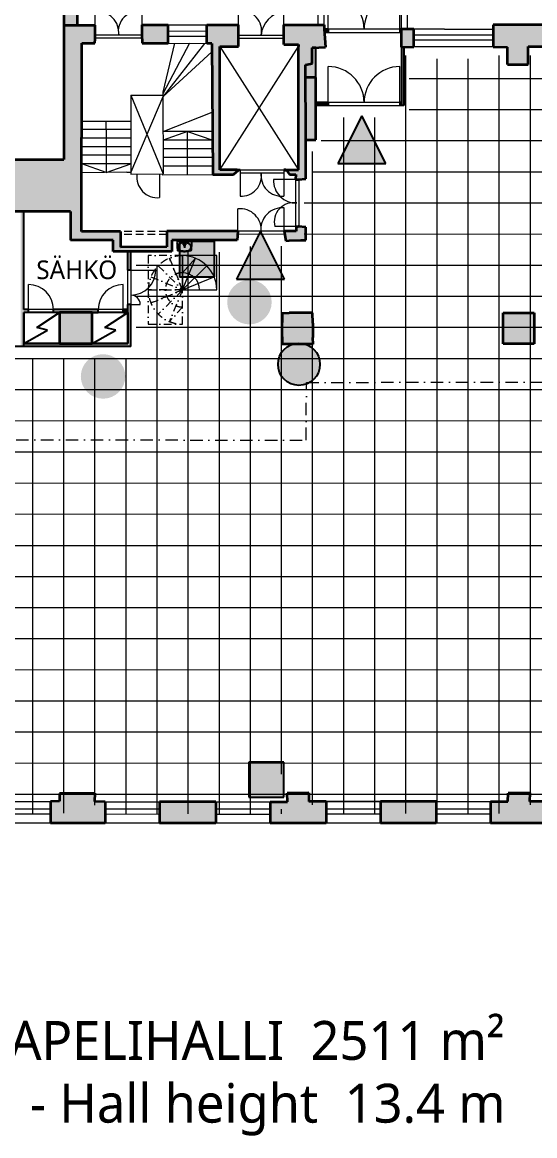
# Model space of a CAD drawing. Header units: millimetres. Extents: x -2569 to 735611, y -420503 to 265310.
# Drawn here: x 81482 to 97958, y 1368 to 37148 of the extents above; entities that cross this region are included whole.
import ezdxf

# ---------------------------------------------------------------- set-up
doc = ezdxf.new("R2010")
doc.units = ezdxf.units.MM
doc.linetypes.add('DASHDOT', pattern=[10, 5, -2.5, 0, -2.5])
doc.linetypes.add('DASHED', pattern=[7.5, 5, -2.5])
for name, color, linetype, lineweight in [('02 dashed', 7, 'DASHDOT', 13), ('02 IKKUNAT', 130, 'Continuous', 13), ('02 KANTAVA', 24, 'Continuous', 35), ('02 KANTAVA _väri', 2, 'Continuous', 35), ('02 OVET', 5, 'Continuous', 13), ('02 RAPUT_HISSI', 1, 'Continuous', 5), ('02 SEINALINJA', 151, 'Continuous', 13), ('02 VÄLISEINÄ', 21, 'Continuous', 25), ('02 VÄLISEINÄ _väri', 21, 'Continuous', 25), ('08 vesipiste', 4, 'Continuous', 9)]:
    doc.layers.add(name, color=color, linetype=linetype, lineweight=lineweight)
doc.layers.add('02 Ruudukko eheä', color=7, linetype='Continuous', lineweight=9, true_color=0x7c7887)
for name, color, linetype in [('02 SANITEETTIKALUSTEET', 7, 'Continuous'), ('02 TEKNIIKKA', 1, 'Continuous'), ('03 TEKSTIT', 7, 'Continuous'), ('05 palosammuttimet', 240, 'Continuous'), ('05 Poistumistie', 72, 'Continuous'), ('06 sähkökeskus', 152, 'Continuous')]:
    doc.layers.add(name, color=color, linetype=linetype)
doc.styles.get("Standard").update_dxf_attribs({"font": ''})
doc.styles.get('Standard').set_extended_font_data('Roboto')

# ---------------------------------------------------------------- blocks, each defined once
blk = doc.blocks.new('ruudukko')
at = {"layer": '02 Ruudukko eheä'}
for p, q in [((93610, 12333), (93610, 36688)), ((94610, 12331), (94610, 36582)), ((95610, 12331), (95610, 36582)), ((96610, 12331), (96610, 36688)), ((97610, 12611), (97610, 36688)), ((93709, 35957), (105211, 35954)), ((93709, 34957), (105211, 34954)), ((91610, 12331), (91610, 34702)), ((92610, 12331), (92610, 34702)), ((90886, 33957), (123022, 33957)), ((90610, 12613), (90610, 33603)), ((90610, 32957), (123022, 32950)), ((90334, 31958), (123048, 31958)), ((90334, 30958), (123067, 30948)), ((88610, 12329), (88610, 30559)), ((89610, 13598), (89610, 30564)), ((86610, 12329), (86610, 30377)), ((87610, 12329), (87610, 30377)), ((84939, 29959), (138667, 29946)), ((85610, 12330), (85610, 29959)), ((84927, 28958), (139421, 28946)), ((84939, 27959), (139421, 27959)), ((21610, 26958), (139421, 26958)), ((81610, 12333), (81610, 26960)), ((82610, 12345), (82610, 26959)), ((83610, 12604), (83610, 26959)), ((84610, 12328), (84610, 26959)), ((21610, 25958), (139421, 25958)), ((90865, 25957), (139457, 25946)), ((21610, 24974), (139454, 24946)), ((21610, 23974), (139451, 23946)), ((21610, 22974), (139448, 22946)), ((21610, 21974), (139444, 21946)), ((21610, 20946), (139441, 20946)), ((21610, 19946), (139438, 19946)), ((33888, 18971), (139434, 18946)), ((33889, 17971), (139431, 17946)), ((33890, 16971), (139421, 16946)), ((33891, 15971), (139425, 15946)), ((33892, 14971), (139421, 14946)), ((33892, 13971), (139421, 13946)), ((33888, 12971), (139415, 12946)), ((89610, 12329), (89610, 12473))]:
    blk.add_line(p, q, dxfattribs=at)

msp = doc.modelspace()

# ---------------------------------------------------------------- hatches: boundary and pattern name
at = {"layer": '02 KANTAVA _väri'}
h = msp.add_hatch(color=256, dxfattribs=at)
h.paths.add_polyline_path([(83249, 39914), (82819, 39934), (82819, 39504), (82819, 37059), (83244, 37059)])
h.paths.add_polyline_path([(79976, 39920), (79541, 39913), (79519, 36917), (79544, 36917), (79976, 36917)])
h = msp.add_hatch(color=256, dxfattribs=at)
h.paths.add_polyline_path([(91191, 36924), (91191, 36924), (91191, 37066), (89887, 37065), (89887, 36736), (89887, 36434), (90367, 36434), (90360, 36371), (90360, 32411), (89963, 32411), (90074, 32260), (90277, 32256), (90271, 32094), (90310, 32094), (90349, 32096), (90597, 32119), (90596, 33375), (90593, 35782), (90802, 35822), (90807, 36325), (91228, 36350)])
h.paths.add_polyline_path([(88437, 36919), (88437, 37063), (87413, 37063), (87412, 36471), (87572, 36471), (87600, 33364), (87607, 33361), (87600, 33361), (87610, 32252), (88273, 32252), (88437, 32391), (88487, 32391), (88487, 32411), (88396, 32411), (87836, 32411), (87836, 36371), (88436, 36371), (88436, 36919)])
h.paths.add_polyline_path([(86173, 37062), (85335, 37061), (85335, 36736), (85335, 36615), (85333, 36475), (86173, 36475)])
h.paths.add_polyline_path([(83829, 36611), (83829, 37060), (83244, 37059), (82819, 37059), (82819, 32733), (79976, 32733), (79976, 36917), (79544, 36917), (79450, 36917), (79450, 36341), (79560, 36341), (79560, 32276), (80768, 32276), (80761, 31068), (81037, 31068, -0.000016), (81037, 31068), (83038, 31068), (83038, 30149), (84408, 30149), (84408, 29779), (86295, 29779), (86295, 30149), (88394, 30149), (88411, 30402), (88411, 30430), (86133, 30433), (86133, 29933), (84639, 29924), (84639, 30424), (83382, 30426), (83402, 36472), (83816, 36477)])
h.paths.add_polyline_path([(76974, 36917), (76974, 37054), (75288, 37039), (75288, 36916), (75331, 36347), (75805, 36341), (75800, 35791), (75974, 35785), (76480, 35791), (76480, 36341), (76950, 36341)])
h.paths.add_polyline_path([(72775, 36915), (72409, 36915), (72409, 36339), (72775, 36336)])
h.paths.add_polyline_path([(69896, 36913), (69896, 37045), (68192, 37051), (68192, 36913), (68222, 36345), (68701, 36338), (68703, 35777), (68871, 35779), (69251, 35778), (69366, 35784), (69362, 36338), (69859, 36338)])
h.paths.add_polyline_path([(65692, 36912), (65314, 36911), (65314, 36341), (65692, 36342)])
h.paths.add_polyline_path([(62814, 36910), (62814, 37044), (61087, 37045), (61087, 36910), (61130, 36341), (61608, 36348), (61609, 35772), (61769, 35772), (62149, 35771), (62272, 35771), (62272, 36349), (62756, 36338)])
h.paths.add_polyline_path([(69559, 27607), (69564, 27810), (69337, 27810), (68857, 27810), (68547, 27810), (68546, 27605), (68545, 27145), (68543, 26802), (68855, 26801), (69335, 26799), (69539, 26799), (69547, 27147)])
h.paths.add_polyline_path([(76624, 27627), (76624, 27819), (75639, 27819), (75636, 27625), (75629, 27165), (75624, 26818), (76624, 26809), (76624, 27167)])
h.paths.add_polyline_path([(90820, 27483), (90815, 27811), (90439, 27808), (90059, 27808), (89843, 27803), (89843, 27495), (89843, 27043), (89843, 26804), (90059, 26804), (90397, 26804), (90831, 26804), (90827, 27023)])
h.paths.add_polyline_path([(90603, 30563), (90354, 30580), (90289, 30580), (90290, 30434), (89906, 30437), (89953, 30129), (90059, 30132), (90439, 30141), (90600, 30145)])
for points in [[(94073, 36924), (93671, 36924), (93671, 36347), (94073, 36354)], [(98282, 37067), (96625, 37067), (96623, 36355), (97078, 36346), (97078, 35789), (97234, 35789), (97614, 35788), (97741, 35790), (97741, 36364), (98282, 36369)], [(97939, 27812), (97627, 27807), (97247, 27801), (96938, 27797), (96938, 26811), (97247, 26811), (97627, 26811), (97938, 26811), (97938, 27031), (97939, 27491)]]:
    msp.add_hatch(color=256, dxfattribs=at).paths.add_polyline_path(points)
h = msp.add_hatch(color=256, dxfattribs=at)
h.dxf.hatch_style = 1
h.paths.add_polyline_path([(90922, 35375), (90593, 35375), (90596, 33375), (90924, 33372)])
h = msp.add_hatch(color=256, dxfattribs=at)
h.dxf.hatch_style = 1
h.paths.add_polyline_path([(83725, 27819), (82682, 27819), (82679, 26826), (83725, 26826)])
h = msp.add_hatch(color=256, dxfattribs=at)
h.paths.add_polyline_path([(101901, 12108), (100078, 12104), (100078, 11415), (101901, 11415)])
h.paths.add_polyline_path([(98331, 12110), (97791, 12104), (97795, 12385), (97098, 12377), (97096, 12103), (96533, 12103), (96533, 11415), (98331, 11415)])
h.paths.add_polyline_path([(94793, 12103), (93002, 12106), (93002, 11414), (94793, 11414)])
h.paths.add_polyline_path([(91255, 12103), (90699, 12109), (90690, 12385), (90004, 12379), (90010, 12101), (89454, 12101), (89454, 11414), (91255, 11414)])
h.paths.add_polyline_path([(87704, 12101), (85891, 12102), (85891, 11414), (87704, 11414)])
h.paths.add_polyline_path([(84151, 12099), (83809, 12105), (83813, 12378), (82682, 12364), (82682, 12118), (82385, 12105), (82385, 11414), (83232, 11414), (84151, 11414)])
h.paths.add_polyline_path([(80635, 12105), (78825, 12111), (78825, 11413), (80635, 11413)])
h.paths.add_polyline_path([(76490, 12376), (75807, 12367), (75794, 12130), (75252, 12123), (75252, 11413), (77072, 11413), (77072, 12108), (76508, 12109)])
at = {"layer": '02 VÄLISEINÄ _väri'}
h = msp.add_hatch(color=256, dxfattribs=at)
h.dxf.hatch_style = 1
h.paths.add_polyline_path([(91321, 36924), (91191, 36924), (91191, 36923), (91197, 36824), (91321, 36824)])
h = msp.add_hatch(color=256, dxfattribs=at)
h.dxf.hatch_style = 1
h.paths.add_polyline_path([(93671, 36924), (93621, 36924), (93621, 36824), (93671, 36824)])
h = msp.add_hatch(color=256, dxfattribs=at)
h.dxf.hatch_style = 1
h.paths.add_polyline_path([(90921, 36332), (90807, 36325), (90802, 35822), (90593, 35782), (90593, 35375), (90922, 35375)])
h = msp.add_hatch(color=256, dxfattribs=at)
h.dxf.hatch_style = 1
h.paths.add_polyline_path([(93746, 36348), (93671, 36347), (93671, 34474), (93746, 34474)])
h = msp.add_hatch(color=256, dxfattribs=at)
h.dxf.hatch_style = 1
h.paths.add_polyline_path([(91321, 34574), (90923, 34574), (90923, 34474), (91321, 34474)])
h = msp.add_hatch(color=256, dxfattribs=at)
h.dxf.hatch_style = 1
h.paths.add_polyline_path([(81532, 31068), (81432, 31068), (81432, 26732), (81532, 26732), (81532, 27819), (81682, 27819), (81682, 27919), (81532, 27919)])
h = msp.add_hatch(color=256, dxfattribs=at)
h.dxf.hatch_style = 1
h.paths.add_polyline_path([(84975, 29779), (84875, 29779), (84875, 29179), (84975, 29179)])
h = msp.add_hatch(color=256, dxfattribs=at)
h.dxf.hatch_style = 1
h.paths.add_polyline_path([(84975, 28079), (84875, 28079), (84875, 26826), (81532, 26826), (81532, 26732), (84975, 26731)])
h = msp.add_hatch(color=256, dxfattribs=at)
h.dxf.hatch_style = 1
h.paths.add_polyline_path([(83925, 27919), (82482, 27919), (82482, 27819), (82682, 27819), (83725, 27819), (83925, 27819)])
h = msp.add_hatch(color=256, dxfattribs=at)
h.dxf.hatch_style = 1
h.paths.add_polyline_path([(84875, 27919), (84725, 27919), (84725, 27819), (84875, 27819)])
at = {"layer": '05 palosammuttimet'}
msp.add_hatch(color=256, dxfattribs=at).paths.add_polyline_path([(91054, 26156, 1), (89704, 26156, 1)])
at = {"layer": '05 Poistumistie'}
h = msp.add_hatch(color=256, dxfattribs=at)
h.paths.add_polyline_path([(92397, 34130), (91630, 32594), (93165, 32594)])
h.paths.add_polyline_path([(89141, 30434), (88373, 28898), (89908, 28898)])
at = {"layer": '06 sähkökeskus'}
h = msp.add_hatch(color=256, dxfattribs=at)
h.dxf.hatch_style = 1
h.paths.add_polyline_path([(87659, 28973), (87659, 30098), (86534, 30098), (86534, 28973)])
msp.add_hatch(color=256, dxfattribs=at).paths.add_polyline_path([(89892, 13370), (88767, 13370), (88767, 12245), (89892, 12245)])
at = {"layer": '08 vesipiste'}
for points in [[(88071, 28154, 1), (89501, 28154, 1)], [(83365, 25767, 1), (84795, 25767, 1)]]:
    msp.add_hatch(color=256, dxfattribs=at).paths.add_polyline_path(points)

# ---------------------------------------------------------------- linework, layer by layer
at = {"layer": '02 dashed', "ltscale": 50}
for p, q in [((86634, 29648), (85534, 29648)), ((85534, 29648), (85534, 28548)), ((85534, 28548), (85534, 27448)), ((86634, 27448), (86634, 28548)), ((85534, 27448), (86634, 27448))]:
    msp.add_line(p, q, dxfattribs=at)
at = {"layer": '02 dashed', "ltscale": 80}
for p, q in [((86634, 28548), (86634, 29648)), ((90608, 23721), (90618, 25574)), ((90618, 25574), (139223, 25650)), ((75681, 23734), (90608, 23721))]:
    msp.add_line(p, q, dxfattribs=at)
at = {"layer": '02 IKKUNAT', "linetype": 'Continuous'}
for p, q in [((86174, 36870), (87413, 36866)), ((86174, 36705), (87412, 36701)), ((94073, 36749), (96623, 36749)), ((94073, 36584), (96623, 36584)), ((80635, 11875), (82385, 11875)), ((84152, 11869), (85892, 11872)), ((87704, 11871), (89454, 11871)), ((91256, 11873), (93003, 11876)), ((94793, 11873), (96533, 11873)), ((80635, 11710), (82385, 11710)), ((84152, 11704), (85892, 11707)), ((87704, 11706), (89454, 11706)), ((91256, 11708), (93003, 11711)), ((94793, 11708), (96533, 11708))]:
    msp.add_line(p, q, dxfattribs=at)
at = {"layer": '02 KANTAVA'}
for p, q in [((83249, 39914), (83244, 37059)), ((82819, 39504), (82819, 37059)), ((82819, 37059), (82819, 32733)), ((82819, 37059), (83244, 37059)), ((83244, 37059), (83829, 37060)), ((83829, 36611), (83829, 37060)), ((85335, 37061), (86173, 37062)), ((85335, 36615), (85335, 37061)), ((86173, 36475), (86173, 37062)), ((87412, 36471), (87413, 37063)), ((87413, 36921), (87413, 37063)), ((87413, 37063), (88437, 37063)), ((88436, 36371), (88436, 36919)), ((88437, 36434), (88437, 37063)), ((89887, 37065), (91191, 37066)), ((89887, 36434), (89887, 37065)), ((91191, 37054), (91191, 37066)), ((91191, 37066), (91191, 36923)), ((91191, 36923), (91228, 36350)), ((94073, 36924), (93671, 36924)), ((93671, 36347), (93671, 36924)), ((94073, 36354), (94073, 36924)), ((96625, 37067), (96623, 36355)), ((98282, 37067), (96625, 37067)), ((83816, 36477), (83829, 36611)), ((85335, 36615), (85333, 36475)), ((83382, 30426), (83402, 36472)), ((83402, 36472), (83816, 36477)), ((85333, 36475), (86173, 36475)), ((87572, 36471), (87412, 36471)), ((87572, 36471), (87610, 32252)), ((87836, 32411), (87836, 36371)), ((87836, 36371), (88436, 36371)), ((89887, 36434), (90367, 36434)), ((90367, 36434), (90360, 36371)), ((90360, 32411), (90360, 36371)), ((90802, 35822), (90807, 36325)), ((90807, 36325), (91228, 36350)), ((93671, 36347), (94073, 36354)), ((96623, 36355), (97078, 36346)), ((97078, 35789), (97078, 36346)), ((97741, 35790), (97741, 36372)), ((97741, 36364), (98282, 36369)), ((90593, 35782), (90802, 35822)), ((90596, 33375), (90593, 35782)), ((97078, 35789), (97234, 35789)), ((97234, 35789), (97614, 35788)), ((97614, 35788), (97741, 35790)), ((90922, 35375), (90593, 35375)), ((90924, 33372), (90922, 35375)), ((90597, 32119), (90596, 33375)), ((90596, 33375), (90924, 33372)), ((79976, 32733), (82819, 32733)), ((87610, 32252), (88273, 32252)), ((88396, 32411), (87836, 32411)), ((88273, 32252), (88437, 32391)), ((88396, 32411), (88487, 32411)), ((88487, 32391), (88437, 32391)), ((88487, 32391), (88487, 32411)), ((89960, 32411), (89887, 32411)), ((89887, 32391), (89887, 32411)), ((89887, 32391), (89974, 32397)), ((89960, 32411), (90360, 32411)), ((89965, 32409), (90074, 32260)), ((90074, 32260), (90277, 32256)), ((90277, 32256), (90271, 32092)), ((90271, 32092), (90349, 32096)), ((90349, 32096), (90597, 32119)), ((83038, 31068), (80761, 31068)), ((83038, 31068), (83038, 30149)), ((84639, 30424), (83382, 30426)), ((84639, 30424), (84639, 29924)), ((88413, 30430), (86133, 30433)), ((86133, 30433), (86133, 29933)), ((88413, 30430), (88394, 30149)), ((89906, 30437), (89953, 30129)), ((90290, 30434), (89906, 30437)), ((90289, 30590), (90290, 30434)), ((90289, 30590), (90354, 30580)), ((90603, 30563), (90354, 30580)), ((90600, 30145), (90603, 30563)), ((84408, 30149), (83038, 30149)), ((84408, 29779), (84408, 30149)), ((88394, 30149), (86295, 30149)), ((86295, 30149), (86295, 29779)), ((89953, 30129), (90059, 30132)), ((90059, 30132), (90439, 30141)), ((90439, 30141), (90600, 30145)), ((86295, 29779), (84408, 29779)), ((86133, 29933), (84639, 29924)), ((82682, 27819), (82679, 26826)), ((83725, 27819), (82682, 27819)), ((83725, 26826), (83725, 27819)), ((89843, 27803), (90059, 27808)), ((89843, 27803), (89843, 27495)), ((90439, 27808), (90059, 27808)), ((90815, 27811), (90439, 27808)), ((90820, 27483), (90815, 27811)), ((96939, 26814), (96939, 27814)), ((96939, 27814), (97939, 27814)), ((97939, 27814), (97939, 26814)), ((89843, 27043), (89843, 27495)), ((90820, 27483), (90827, 27023)), ((89843, 27043), (89843, 26804)), ((90831, 26804), (90827, 27023)), ((82679, 26826), (83725, 26826)), ((90059, 26804), (89843, 26804)), ((90397, 26804), (90059, 26804)), ((90831, 26804), (90397, 26804)), ((97939, 26814), (96939, 26814)), ((83813, 12378), (82682, 12364)), ((82682, 12364), (82682, 12118)), ((83813, 12378), (83809, 12105)), ((90690, 12385), (90004, 12379)), ((90010, 12101), (90004, 12379)), ((90690, 12385), (90699, 12109)), ((97096, 12103), (97098, 12377)), ((97795, 12385), (97098, 12377)), ((97795, 12385), (97791, 12104)), ((82682, 12118), (82385, 12105)), ((82385, 12105), (82385, 11414)), ((84151, 12099), (83809, 12105)), ((84151, 12099), (84151, 11414)), ((87704, 12101), (85891, 12102)), ((85891, 12102), (85891, 11414)), ((87704, 12101), (87704, 11414)), ((89454, 12101), (90010, 12101)), ((89454, 12101), (89454, 11414)), ((91255, 12103), (90699, 12109)), ((91255, 12103), (91255, 11414)), ((93002, 12106), (93002, 11414)), ((94793, 12103), (93002, 12106)), ((94793, 12103), (94793, 11414)), ((96533, 12103), (96533, 11415)), ((96533, 12103), (97096, 12103)), ((98331, 12110), (97791, 12104)), ((83232, 11414), (82385, 11414)), ((84151, 11414), (83232, 11414)), ((87704, 11414), (85891, 11414)), ((91255, 11414), (89454, 11414)), ((94793, 11414), (93002, 11414)), ((98331, 11415), (96533, 11415))]:
    msp.add_line(p, q, dxfattribs=at)
at = {"layer": '02 OVET'}
for p, q in [((91321, 36924), (91321, 38074)), ((93621, 36924), (93621, 38074)), ((83829, 36736), (83829, 37488)), ((85335, 36736), (85335, 37488)), ((88437, 36736), (88437, 37488)), ((89887, 36736), (89887, 37488)), ((91321, 36924), (91321, 36824)), ((93621, 36924), (91321, 36924)), ((91321, 36924), (91321, 36824)), ((93621, 36924), (93621, 36824)), ((93621, 36824), (93621, 36924)), ((85335, 36736), (83829, 36736)), ((85335, 36636), (83829, 36636)), ((88437, 36736), (89887, 36736)), ((88437, 36636), (89887, 36636)), ((91321, 36824), (93621, 36824)), ((91321, 34574), (91321, 35724)), ((93621, 34574), (93621, 35724)), ((91321, 34574), (91321, 34474)), ((91321, 34574), (91321, 34474)), ((93621, 34574), (91321, 34574)), ((91321, 34474), (93621, 34474)), ((93621, 34574), (93621, 34474)), ((93621, 34474), (93621, 34574)), ((85894, 32272), (85894, 31514)), ((88487, 32411), (88487, 31561)), ((88487, 32411), (89887, 32411)), ((88487, 32311), (89887, 32311)), ((89887, 32411), (89887, 31561)), ((90310, 32094), (89560, 32094)), ((90271, 32092), (90271, 30580)), ((90371, 32092), (90371, 30580)), ((88411, 30402), (88411, 31152)), ((89906, 30437), (89906, 31187)), ((89906, 30437), (88413, 30430)), ((90354, 30580), (89604, 30580)), ((89907, 30337), (88413, 30330)), ((84875, 28079), (84875, 29179)), ((84975, 29179), (84975, 28079)), ((84975, 29179), (85775, 29179)), ((81682, 27919), (81682, 28719)), ((84725, 27919), (84725, 28719)), ((82482, 27919), (81682, 27919)), ((84725, 27919), (83925, 27919)), ((84975, 28079), (85275, 28079)), ((81682, 27819), (82482, 27819)), ((83925, 27819), (84725, 27819))]:
    msp.add_line(p, q, dxfattribs=at)
at = {"layer": '02 OVET', "linetype": 'DASHED', "ltscale": 50}
for p, q in [((86133, 30424), (84639, 30424)), ((86133, 30324), (84639, 30324))]:
    msp.add_line(p, q, dxfattribs=at)
at = {"layer": '02 OVET'}
for centre, radius, start, end in [((91321, 36924), 1150, 0, 90), ((93621, 36924), 1150, 90, 180), ((83903, 36809), 683, 353.8543, 96.203), ((85211, 36860), 641, 78.8547, 191.088), ((88551, 36873), 626, 347.3601, 100.5454), ((89988, 36665), 829, 96.9991, 175.0954), ((91321, 34574), 1150, 0, 90), ((93621, 34574), 1150, 90, 180), ((85830, 32178), 667, 172.5357, 275.5223), ((88527, 32204), 644, 266.4211, 9.6045), ((89823, 32225), 667, 172.5357, 275.5223), ((90282, 32062), 722, 177.483, 272.2513), ((88487, 30477), 678, 353.5758, 96.4509), ((89846, 30498), 692, 85.019, 188.0076), ((90198, 30736), 615, 79.5053, 194.7046), ((84975, 29179), 800, 270, 0), ((81682, 27919), 800, 0, 90), ((84725, 27919), 800, 90, 180), ((84975, 28079), 300, 0, 90)]:
    msp.add_arc(centre, radius, start, end, dxfattribs=at)
at = {"layer": '02 RAPUT_HISSI'}
for p, q in [((90991, 37066), (90991, 39766)), ((91191, 37066), (91191, 39766)), ((93671, 36924), (93671, 39766)), ((93871, 36924), (93871, 39766)), ((87340, 36471), (86001, 34748)), ((86001, 34748), (87574, 36196)), ((86860, 36473), (86002, 34846)), ((86380, 36474), (86004, 34899)), ((87836, 36371), (90360, 32411)), ((87836, 32411), (90360, 36371)), ((84971, 34802), (84975, 32262)), ((84971, 34802), (86001, 34802)), ((84971, 34802), (86008, 32274)), ((86001, 34748), (84975, 32329)), ((86004, 34899), (86001, 34802)), ((86001, 34802), (86008, 32274)), ((86008, 33641), (87592, 34257)), ((83429, 33970), (83393, 33970)), ((84972, 33699), (83393, 33699)), ((83429, 33970), (84851, 33974)), ((84183, 33699), (84178, 32321)), ((84183, 33699), (84183, 33972)), ((84851, 33974), (84972, 33974)), ((87607, 33641), (86008, 33641)), ((86794, 33641), (86008, 33361)), ((86794, 33641), (87607, 33361)), ((86794, 32242), (86794, 33641)), ((84972, 33424), (83393, 33424)), ((87607, 33361), (86008, 33361)), ((84972, 33149), (83393, 33149)), ((87607, 33081), (86008, 33081)), ((84972, 32874), (83393, 32874)), ((84972, 32599), (83393, 32599)), ((84178, 32321), (83393, 32599)), ((84178, 32321), (84972, 32599)), ((87607, 32801), (86008, 32801)), ((83409, 32311), (83388, 32311)), ((84843, 32329), (83409, 32311)), ((84843, 32329), (84975, 32329)), ((84975, 32262), (86008, 32274)), ((86000, 32240), (86000, 32274)), ((87589, 32245), (86000, 32240)), ((87607, 32521), (86008, 32521)), ((87610, 32241), (87589, 32245)), ((87610, 32252), (87610, 32241)), ((87734, 29648), (86634, 29648)), ((86634, 29648), (86634, 28548)), ((86634, 28548), (86634, 29648)), ((86634, 28548), (87055, 29564)), ((86634, 29098), (87055, 29564)), ((87734, 28548), (87734, 29648)), ((86634, 28548), (87412, 29326)), ((86634, 28548), (87650, 28969)), ((86634, 28548), (87650, 28969)), ((86634, 28548), (87734, 28548))]:
    msp.add_line(p, q, dxfattribs=at)
at = {"layer": '02 RAPUT_HISSI', "linetype": 'DASHDOT', "ltscale": 50}
for p, q in [((86634, 28548), (86213, 29564)), ((86634, 28548), (86213, 29564)), ((86213, 29564), (86634, 28548)), ((86213, 29564), (86634, 28548)), ((86634, 29648), (86634, 28548)), ((85856, 29326), (86634, 28548)), ((85618, 28969), (86634, 28548)), ((86634, 28548), (85534, 28548)), ((85534, 28548), (86634, 28548)), ((86634, 28548), (85618, 28127)), ((86634, 28548), (85618, 28127)), ((85618, 28127), (86634, 28548)), ((85618, 28127), (86634, 28548)), ((86634, 28548), (85856, 27770)), ((86634, 28548), (86213, 27531)), ((86634, 27998), (86213, 27531))]:
    msp.add_line(p, q, dxfattribs=at)
for radius in [1100, 550]:
    msp.add_arc((86634, 28548), radius, 90, 270, dxfattribs=at)
at = {"layer": '02 RAPUT_HISSI'}
for radius in [1100, 550]:
    msp.add_arc((86634, 28548), radius, 0, 90, dxfattribs=at)
at = {"layer": '02 SANITEETTIKALUSTEET'}
for p, q in [((86696, 30105), (86696, 29902)), ((86764, 30015), (86629, 30015)), ((86741, 29970), (86651, 29970))]:
    msp.add_line(p, q, dxfattribs=at)
msp.add_circle((86696, 30105), 12.5, dxfattribs=at)
for centre, radius, start, end in [((86501, 30088), 43.5, 95.0309, 182.4162), ((88680, 30084), 2223, 179.9581, 186.3818), ((86698, 27586), 2553, 85.5947, 94.5138), ((86696, 29426), 634, 89.9928, 99.2296), ((86696, 29426), 634, 80.7704, 90.0072), ((86891, 30088), 43.5, 357.5838, 84.9691), ((84712, 30084), 2223, 353.6182, 0.0419), ((86503, 29840), 32.3, 186.8486, 254.1485), ((86616, 29931), 134, 155.3927, 197.55), ((86581, 29913), 96.1, 193.0345, 239.7487), ((86635, 29886), 174, 123.4383, 144.4154), ((86753, 31079), 1296, 258.5368, 266.2662), ((86603, 29941), 130, 237.7243, 241.023), ((86641, 29847), 210, 102.9193, 118.977), ((86645, 30011), 213, 240.2518, 256.2207), ((86696, 30430), 634, 260.7704, 270.0072), ((86695, 30664), 879, 268.2786, 271.7938), ((86696, 30430), 634, 269.8477, 270.0072), ((86696, 30430), 634, 269.8477, 270.0072), ((86696, 30430), 634, 269.9928, 279.2296), ((86696, 30430), 634, 269.9928, 270.1523), ((86696, 30430), 634, 269.9928, 270.1523), ((86639, 31079), 1296, 273.6926, 281.4617), ((86751, 29847), 210, 61.023, 77.0807), ((86747, 30011), 213, 283.7793, 299.7482), ((86757, 29886), 174, 35.5846, 56.5617), ((86789, 29941), 130, 298.977, 302.2757), ((86811, 29913), 96.1, 300.2513, 346.9655), ((86776, 29931), 134, 342.45, 24.6073), ((86889, 29840), 32.3, 285.8515, 353.1514)]:
    msp.add_arc(centre, radius, start, end, dxfattribs=at)
at = {"layer": '02 SEINALINJA', "linetype": 'Continuous'}
for p, q in [((86173, 37062), (87413, 37063)), ((95052, 36924), (94073, 36924)), ((95052, 36924), (96625, 36925)), ((86173, 36475), (87412, 36471)), ((96623, 36355), (94073, 36354)), ((82385, 11414), (80635, 11413)), ((85891, 11414), (84151, 11414)), ((89454, 11414), (87704, 11414)), ((93002, 11414), (91255, 11414)), ((96533, 11415), (94793, 11414))]:
    msp.add_line(p, q, dxfattribs=at)
at = {"layer": '02 SEINALINJA'}
for p, q in [((80635, 12105), (82385, 12105)), ((84151, 12099), (85891, 12102)), ((87704, 12101), (89454, 12101)), ((93003, 12106), (91247, 12103)), ((91255, 12103), (93002, 12103)), ((94793, 12103), (96533, 12103))]:
    msp.add_line(p, q, dxfattribs=at)
at = {"layer": '02 TEKNIIKKA'}
for p, q in [((82682, 27819), (81532, 27819)), ((81532, 27819), (81532, 26826)), ((81947, 27341), (82682, 27819)), ((82679, 26822), (82682, 27819)), ((84875, 27819), (83725, 27819)), ((83725, 27819), (83725, 26826)), ((84140, 27341), (84875, 27819)), ((84875, 27819), (84875, 26826)), ((81532, 26826), (82295, 27249)), ((82295, 27249), (81947, 27341)), ((83725, 26826), (84488, 27249)), ((84488, 27249), (84140, 27341)), ((81532, 26826), (82679, 26822)), ((83725, 26826), (84875, 26826))]:
    msp.add_line(p, q, dxfattribs=at)
at = {"layer": '02 VÄLISEINÄ'}
for p, q in [((91321, 36924), (91191, 36924)), ((91191, 36924), (91197, 36824)), ((91321, 36924), (91321, 36824)), ((93671, 36924), (93621, 36924)), ((93621, 36924), (93621, 36824)), ((93671, 36924), (93671, 36824)), ((91321, 36824), (91197, 36824)), ((93671, 36824), (93621, 36824)), ((90807, 36333), (90802, 35822)), ((90921, 36332), (90807, 36333)), ((90922, 35375), (90921, 36332)), ((93671, 36347), (93671, 34474)), ((93671, 36347), (93746, 36347)), ((93746, 36347), (93746, 34474)), ((90802, 35822), (90593, 35782)), ((90593, 35782), (90593, 35375)), ((90593, 35375), (90922, 35376)), ((91321, 34574), (90923, 34574)), ((90923, 34574), (90923, 34474)), ((91321, 34474), (90923, 34474)), ((91321, 34574), (91321, 34474)), ((93671, 34574), (93621, 34574)), ((93621, 34574), (93621, 34474)), ((93746, 34474), (93621, 34474)), ((81432, 31068), (81532, 31068)), ((81532, 27919), (81532, 31068)), ((84875, 29179), (84875, 29779)), ((84875, 29779), (84975, 29779)), ((84975, 29179), (84975, 29779)), ((84975, 29179), (84875, 29179)), ((81682, 27919), (81532, 27919)), ((81682, 27819), (81682, 27919)), ((82482, 27819), (82482, 27919)), ((83925, 27919), (82482, 27919)), ((83925, 27819), (83925, 27919)), ((84875, 27919), (84725, 27919)), ((84725, 27819), (84725, 27919)), ((84875, 26826), (84875, 28079)), ((84975, 28079), (84875, 28079)), ((84975, 26726), (84975, 28079)), ((81532, 26726), (81532, 27819)), ((81682, 27819), (81532, 27819)), ((82682, 27819), (82482, 27819)), ((82682, 27819), (83725, 27819)), ((83725, 27819), (83925, 27819)), ((84725, 27819), (84875, 27819)), ((84975, 26726), (78032, 26726)), ((84875, 26826), (81532, 26826))]:
    msp.add_line(p, q, dxfattribs=at)
at = {"layer": '05 palosammuttimet'}
msp.add_circle((90379, 26156), 675, dxfattribs=at)
at = {"layer": '05 Poistumistie'}
for p, q in [((92400, 34140), (91632, 32605)), ((93167, 32605), (92400, 34140)), ((91632, 32605), (93167, 32605)), ((89141, 30434), (88373, 28898)), ((89908, 28898), (89141, 30434)), ((88373, 28898), (89908, 28898))]:
    msp.add_line(p, q, dxfattribs=at)
at = {"layer": '06 sähkökeskus'}
for p, q in [((87659, 30098), (86534, 30098)), ((86534, 30098), (86534, 28973)), ((87659, 28973), (87659, 30098)), ((86534, 28973), (87659, 28973)), ((89892, 13370), (88767, 13370)), ((88767, 13370), (88767, 12245)), ((89892, 12245), (89892, 13370)), ((88767, 12245), (89892, 12245))]:
    msp.add_line(p, q, dxfattribs=at)

# ---------------------------------------------------------------- block references
at = {"layer": '02 Ruudukko eheä'}
msp.add_blockref('ruudukko', (208, -613), dxfattribs=at)

# ---------------------------------------------------------------- texts
at = {"layer": '03 TEKSTIT'}
for s, p in [('MERIKAAPELIHALLI  2511 m²', (75068, 3806)), ('Korkeus - Hall height  13.4 m', (75065, 1788))]:
    msp.add_text(s, height=1250, dxfattribs=at).set_placement(p)
at = {"layer": '03 TEKSTIT', "insert": (81933, 29494), "char_height": 600, "attachment_point": 1}
msp.add_mtext_dynamic_manual_height_columns('SÄHKÖ', width=3443.02, gutter_width=5000, heights=[0], dxfattribs=at)

doc.saveas('drawing.dxf')
